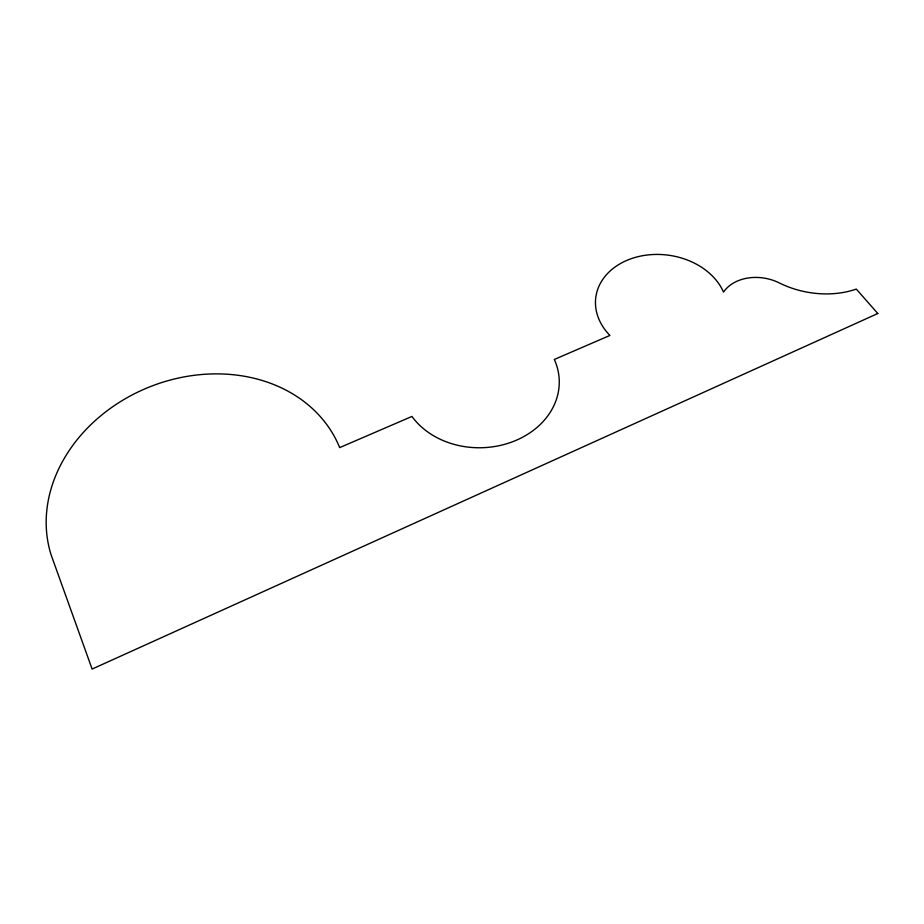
<?xml version="1.0" encoding="UTF-8"?>
<svg xmlns="http://www.w3.org/2000/svg" width="924" height="924" viewBox="0 0 924 924"><rect width="100%" height="100%" fill="white"/><g stroke="black" fill="none" stroke-linecap="round" stroke-linejoin="round"><path stroke-width="1.39" d="M877.8 313.513L92.111 669.057L51.132 554.92A154.042 127.454 -21.7 0 1 153.707 385.331A154.042 127.454 -21.7 0 1 339.686 447.609L411.954 416.435A79.175 64.969 -1.6 0 0 514.171 441.129A79.175 64.969 -1.6 0 0 554.308 359.471L609.921 335.435A66.101 51.213 7.3 0 1 629.406 259.355A66.101 51.213 7.3 0 1 723.527 292.088A41.141 31.289 11.4 0 1 780.179 283.368A78.24 56.572 11.4 0 0 856.294 289.096L877.8 313.513"/></g></svg>
